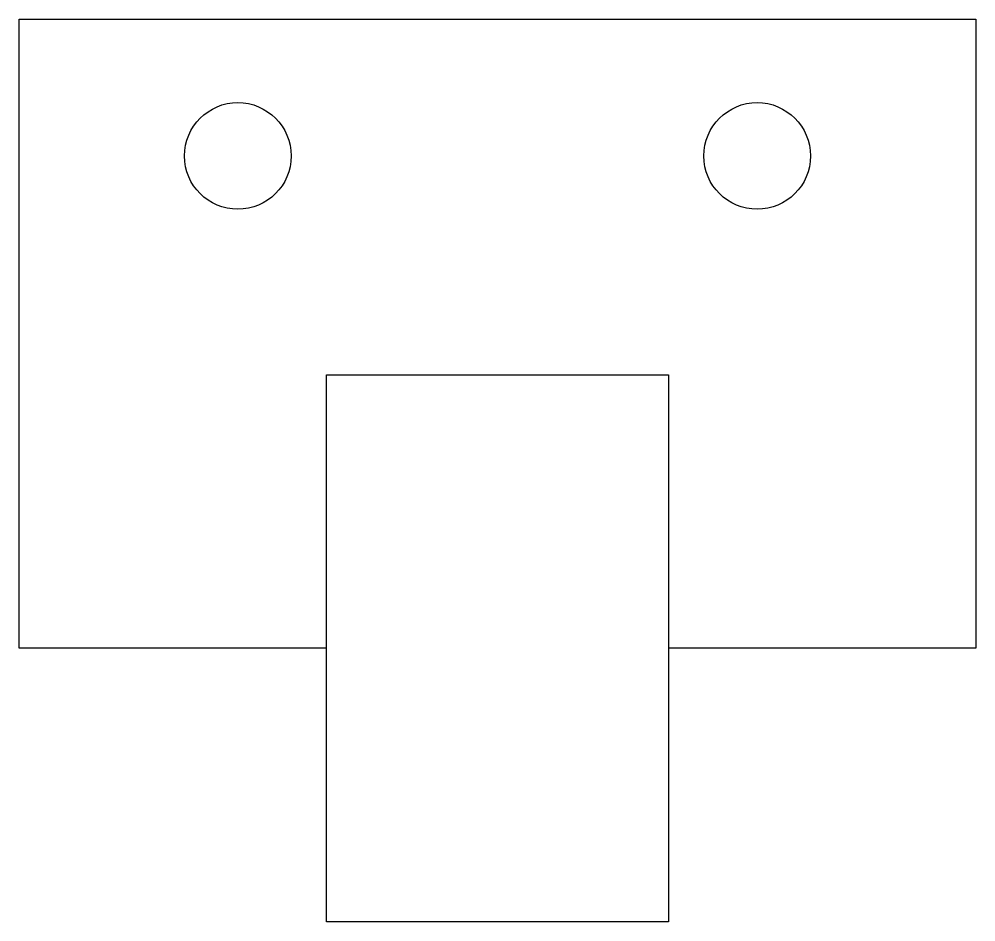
# Model space of a CAD drawing. Header units: millimetres. Extents: x 0 to 35, y -10 to 23.
import ezdxf

# ---------------------------------------------------------------- set-up
doc = ezdxf.new("R2010")
doc.units = ezdxf.units.MM
doc.layers.get('0').update_dxf_attribs({"linetype": 'CONTINUOUS'})

msp = doc.modelspace()

# ---------------------------------------------------------------- linework, layer by layer
for points in [[(0, 23), (35, 23), (35, 0), (23.75, 0), (23.75, -10), (11.25, -10), (11.25, 0), (0, 0)], [(23.75, -10), (11.25, -10), (11.25, 10), (23.75, 10)]]:
    msp.add_lwpolyline(points, close=True)
for centre in [(8, 18), (27, 18)]:
    msp.add_circle(centre, 1.95)

doc.saveas('drawing.dxf')
